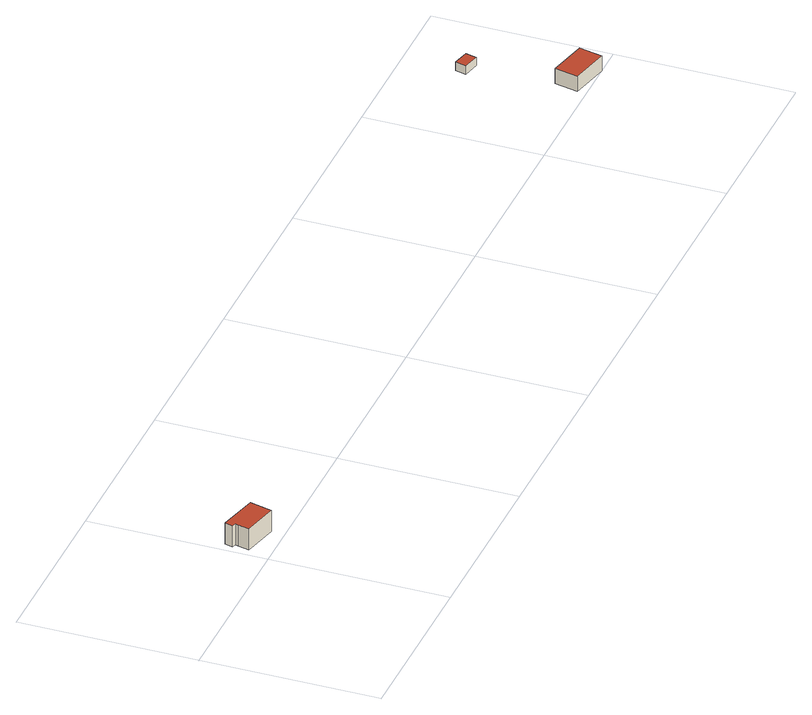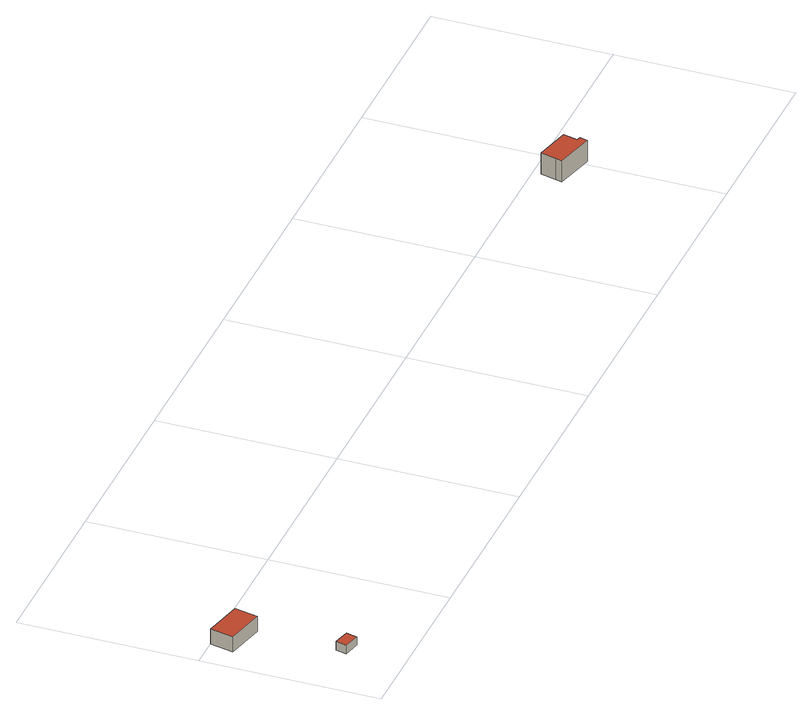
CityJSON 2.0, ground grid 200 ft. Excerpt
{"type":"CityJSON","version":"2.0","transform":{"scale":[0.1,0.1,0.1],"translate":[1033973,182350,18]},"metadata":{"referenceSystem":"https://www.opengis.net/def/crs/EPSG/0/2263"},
"CityObjects":{
"building1":{"type":"Building","attributes":{"name":"Bldg_4210014824","BIN":"4256959"},"geometry":[{"type":"MultiSurface","lod":"2","boundaries":[[[0,1,2,3,4,5,6,7]],[[8,9,10,11,12,13,14,15]],[[14,13,7,6]],[[15,14,6,5]],[[8,15,5,4]],[[9,8,4,3]],[[10,9,3,2]],[[11,10,2,1]],[[12,11,1,0]],[[13,12,0,7]]],"semantics":{"surfaces":[{"type":"GroundSurface"},{"type":"RoofSurface","BIN":"4256959"},{"type":"WallSurface"}],"values":[0,1,2,2,2,2,2,2,2,2]}}]},
"building2":{"type":"Building","attributes":{"name":"Bldg_4210004618","BIN":"4257059"},"geometry":[{"type":"MultiSurface","lod":"2","boundaries":[[[16,17,18,19]],[[20,21,22,23]],[[20,23,19,18]],[[21,20,18,17]],[[22,21,17,16]],[[23,22,16,19]]],"semantics":{"surfaces":[{"type":"GroundSurface"},{"type":"RoofSurface","BIN":"4257059"},{"type":"WallSurface"}],"values":[0,1,2,2,2,2]}}]},
"building3":{"type":"Building","attributes":{"name":"Bldg_4511016845","BIN":"4000000"},"geometry":[{"type":"MultiSurface","lod":"2","boundaries":[[[24,25,26,27]],[[28,29,30,31]],[[24,27,31,30]],[[25,24,30,29]],[[26,25,29,28]],[[27,26,28,31]]],"semantics":{"surfaces":[{"type":"RoofSurface","BIN":"4000000"},{"type":"GroundSurface"},{"type":"WallSurface"}],"values":[0,1,2,2,2,2]}}]}
},
"vertices":[
[14,217,67],[46,348,67],[53,380,67],[7,391,67],[30,486,67],[479,377,67],[459,294,67],[416,119,67],[30,486,325],[7,391,325],[53,380,325],[46,348,325],[14,217,325],[416,119,325],[459,294,325],[479,377,325],
[9671,1,9],[9223,102,9],[9283,368,9],[9730,267,9],[9283,368,193],[9223,102,193],[9671,1,193],[9730,267,193],
[9156,1412,106],[9125,1283,106],[9312,1238,106],[9342,1368,106],[9312,1238,5],[9125,1283,5],[9156,1412,5],[9342,1368,5]
]}
